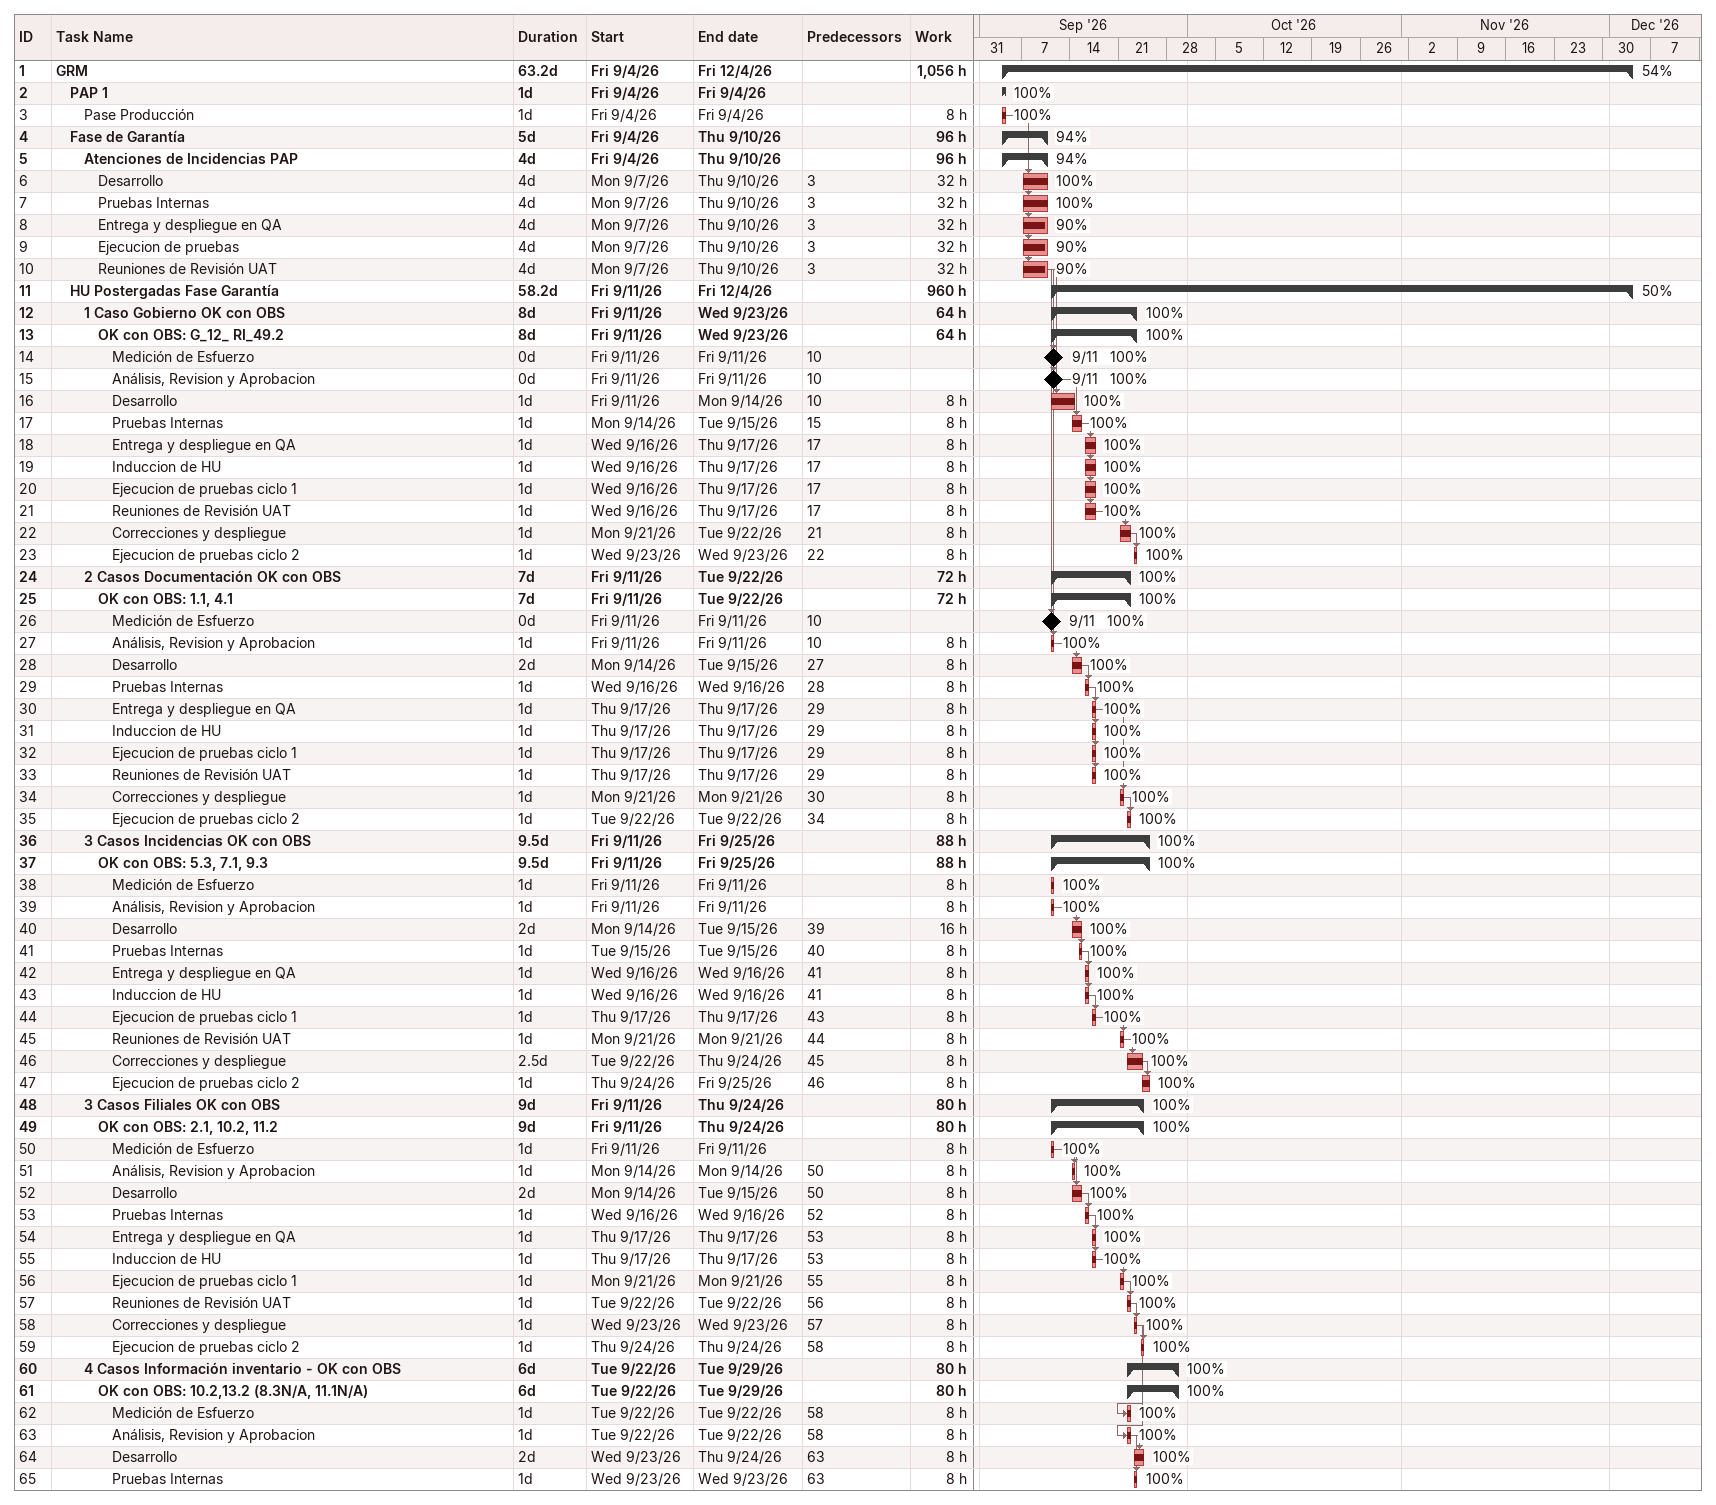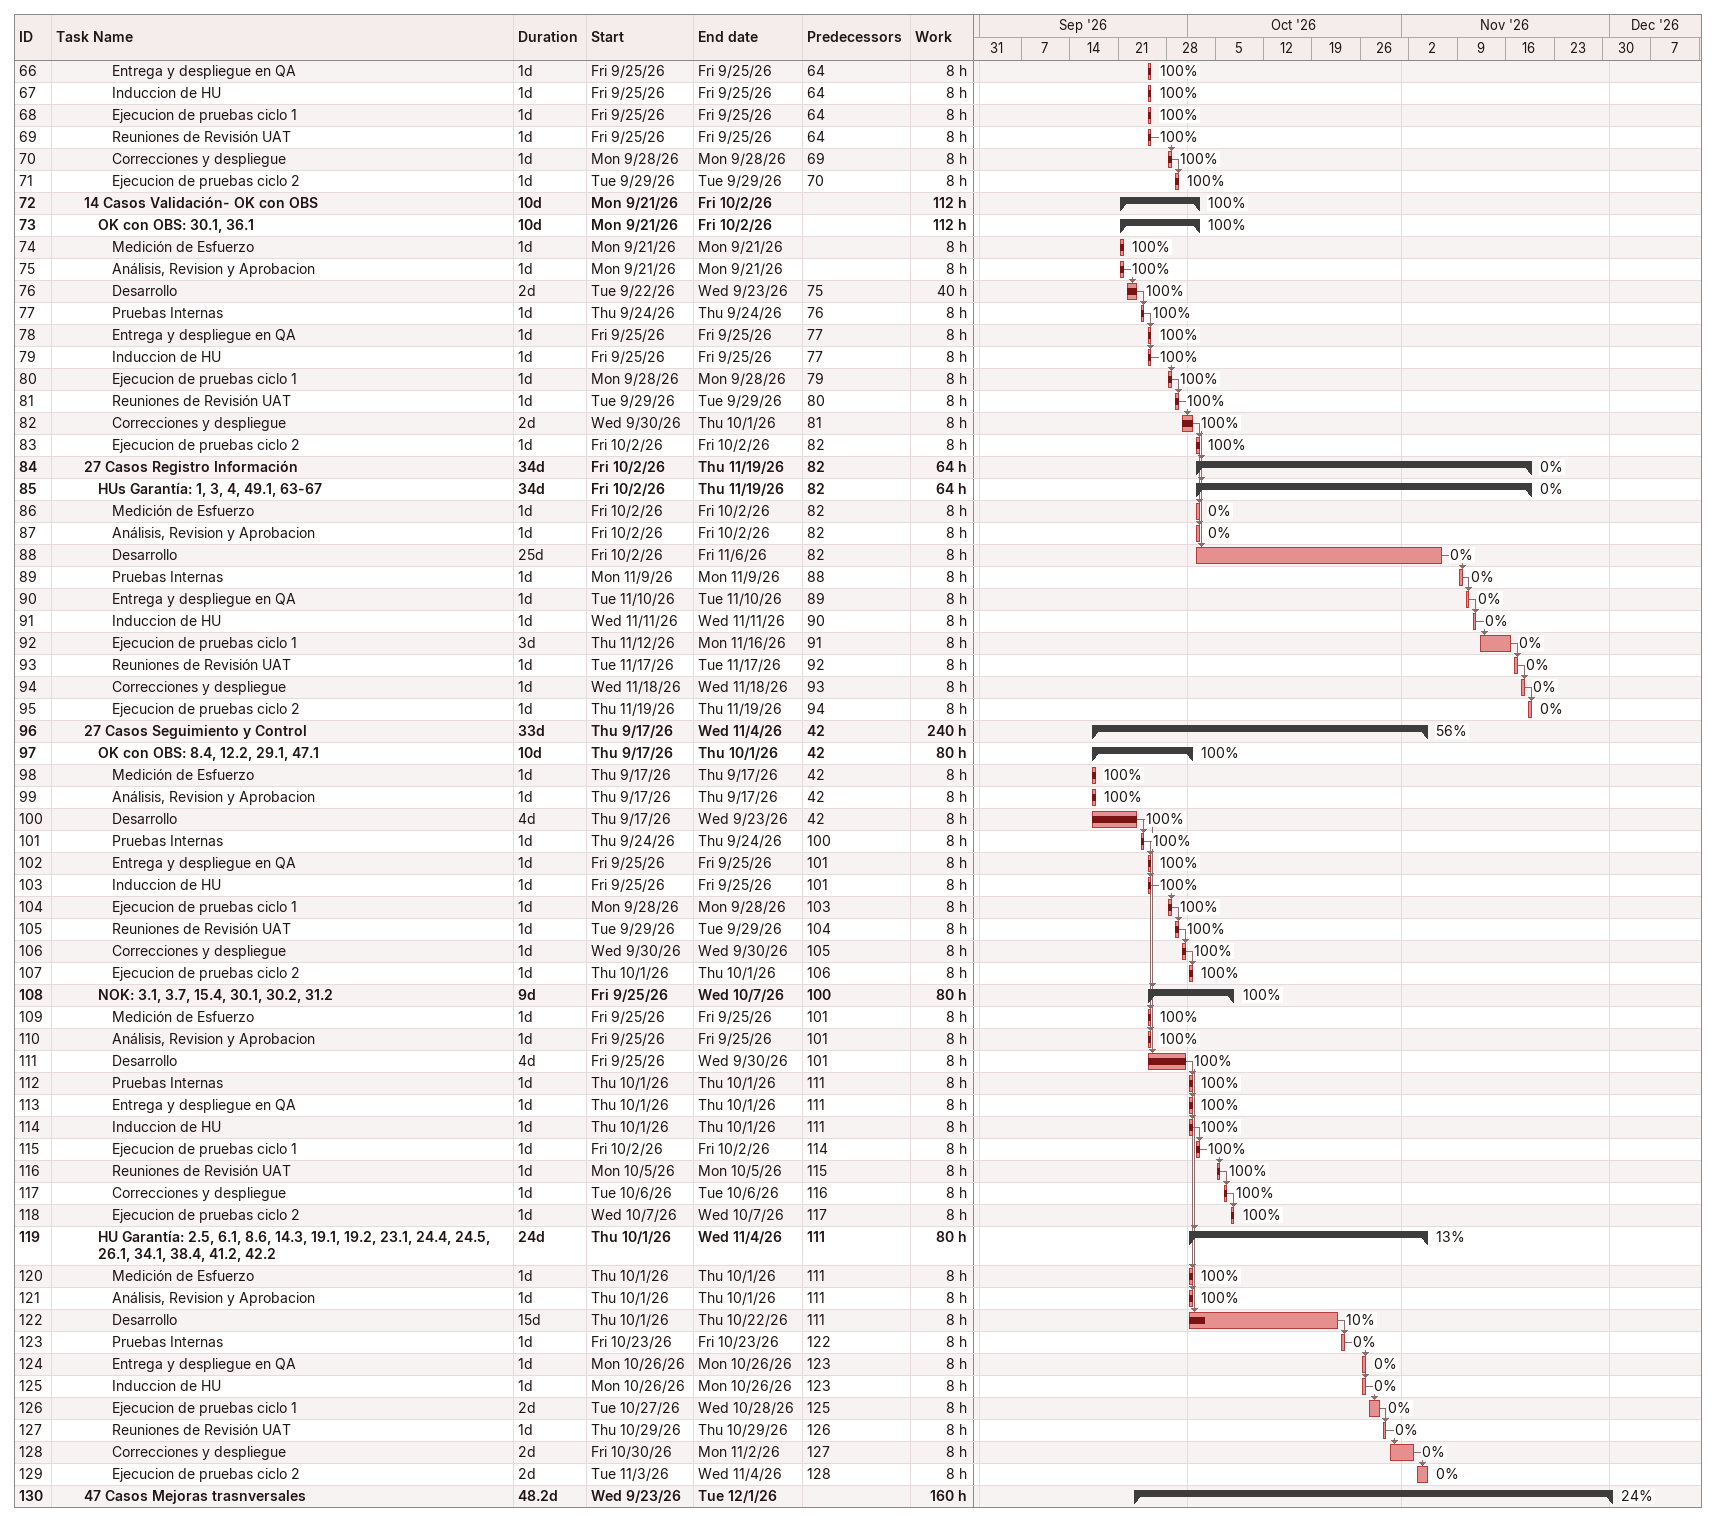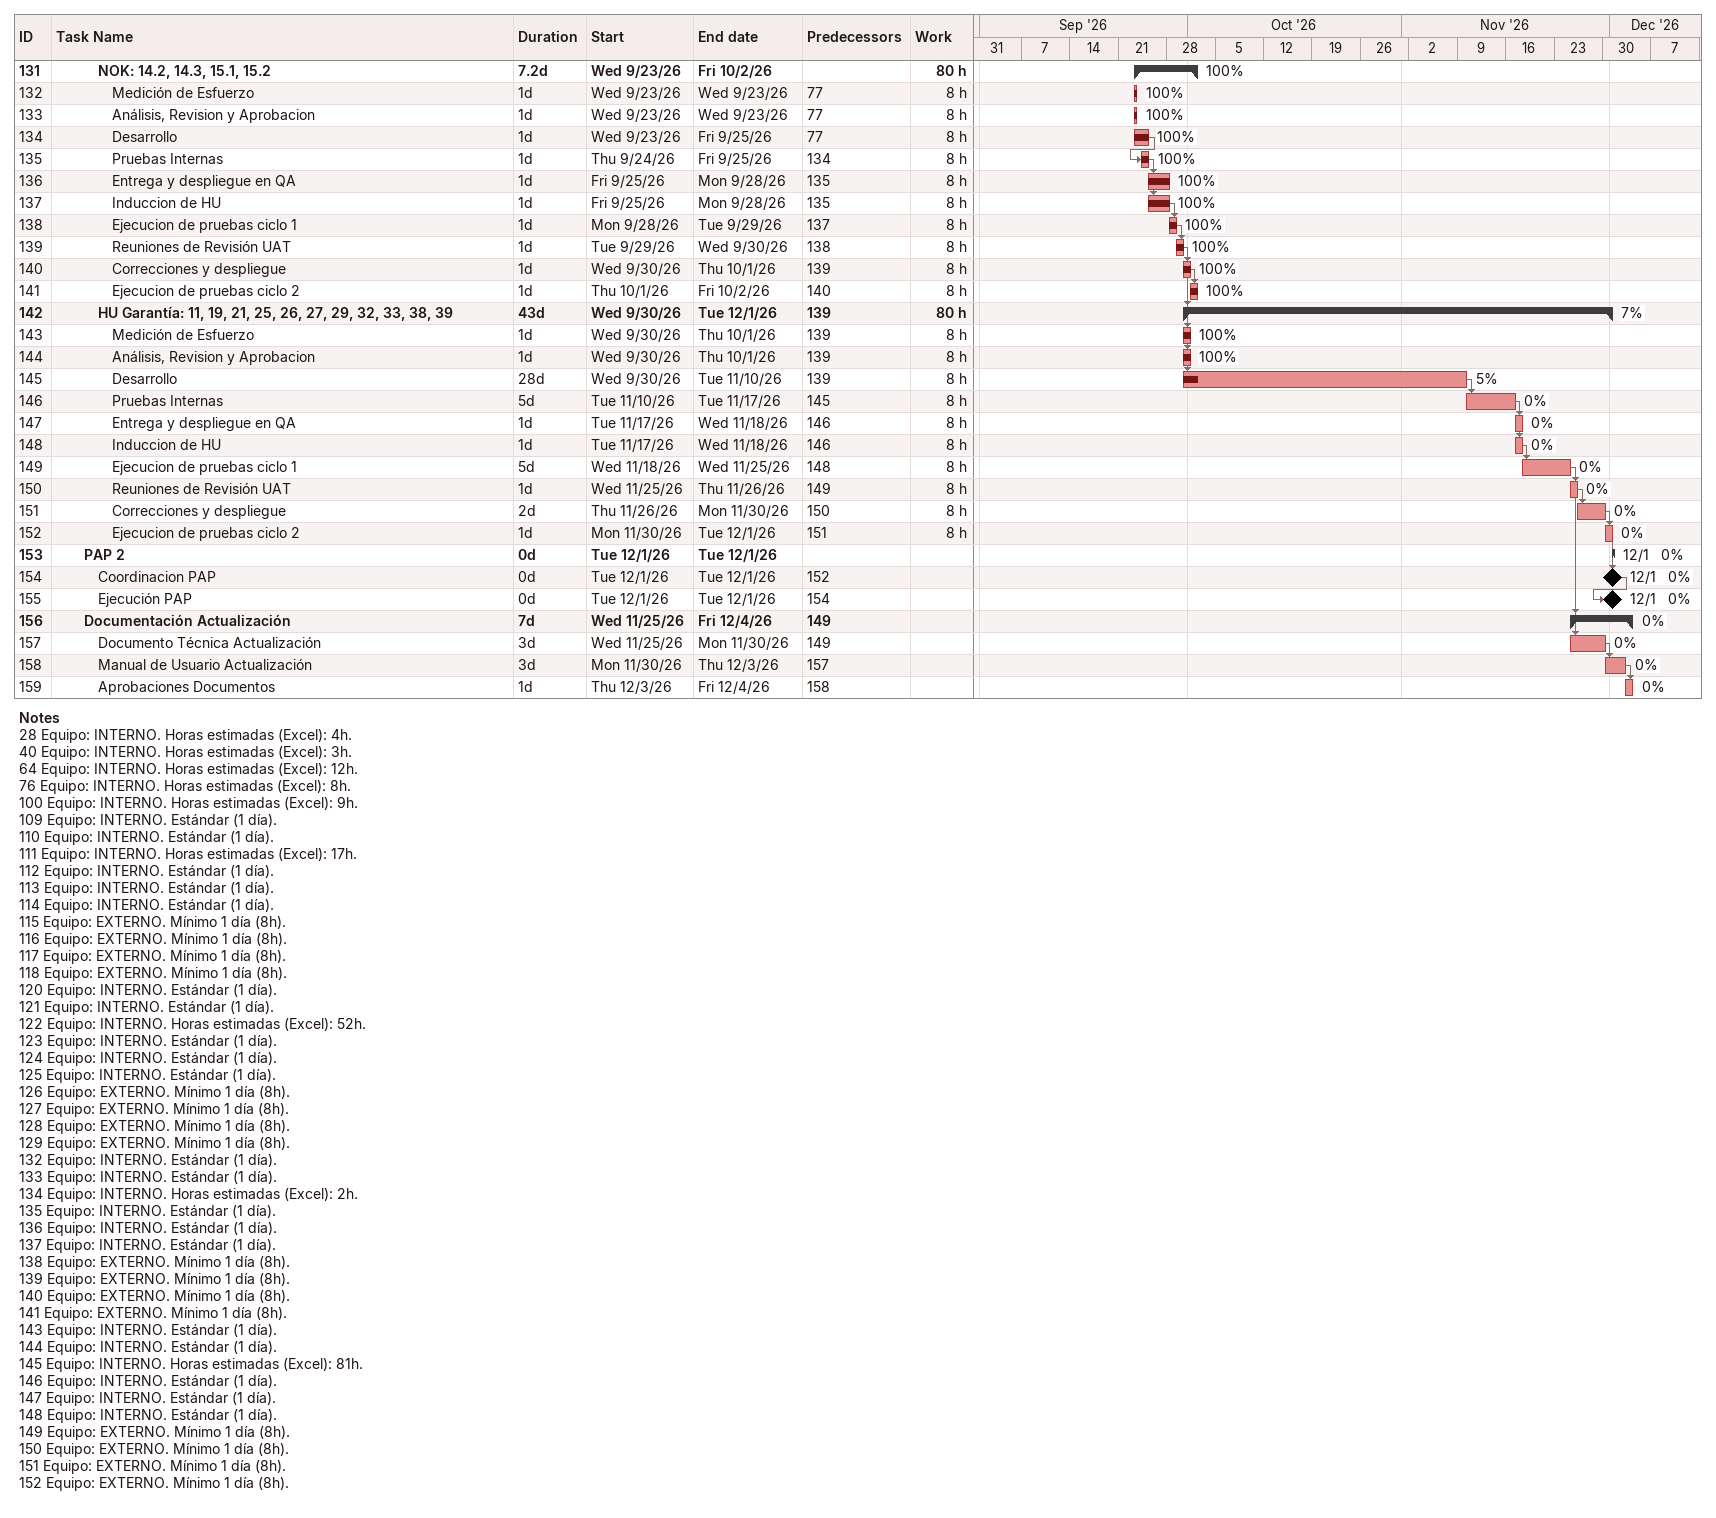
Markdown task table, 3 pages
| ID | Level | Task | Duration | Start | Finish | Predecessors | % complete | Work (h) |
|---|---|---|---|---|---|---|---|---|
| 1 | 1 | **GRM** | 63.2d | 2026-09-04 | 2026-12-04 |  | 54 | 1056 |
| 2 | 2 | **PAP 1** | 1d | 2026-09-04 | 2026-09-04 |  | 100 |  |
| 3 | 3 | Pase Producción | 1d | 2026-09-04 | 2026-09-04 |  | 100 | 8 |
| 4 | 2 | **Fase de Garantía** | 5d | 2026-09-04 | 2026-09-10 |  | 94 | 96 |
| 5 | 3 | **Atenciones de Incidencias PAP** | 4d | 2026-09-04 | 2026-09-10 |  | 94 | 96 |
| 6 | 4 | Desarrollo | 4d | 2026-09-07 | 2026-09-10 | 3 | 100 | 32 |
| 7 | 4 | Pruebas Internas | 4d | 2026-09-07 | 2026-09-10 | 3 | 100 | 32 |
| 8 | 4 | Entrega y despliegue en QA | 4d | 2026-09-07 | 2026-09-10 | 3 | 90 | 32 |
| 9 | 4 | Ejecucion de pruebas | 4d | 2026-09-07 | 2026-09-10 | 3 | 90 | 32 |
| 10 | 4 | Reuniones de Revisión UAT | 4d | 2026-09-07 | 2026-09-10 | 3 | 90 | 32 |
| 11 | 2 | **HU Postergadas Fase Garantía** | 58.2d | 2026-09-11 | 2026-12-04 |  | 50 | 960 |
| 12 | 3 | **1 Caso Gobierno OK con OBS** | 8d | 2026-09-11 | 2026-09-23 |  | 100 | 64 |
| 13 | 4 | **OK con OBS: G_12_ RI_49.2** | 8d | 2026-09-11 | 2026-09-23 |  | 100 | 64 |
| 14 | 5 | Medición de Esfuerzo | 0d | 2026-09-11 | 2026-09-11 | 10 | 100 |  |
| 15 | 5 | Análisis, Revision y Aprobacion | 0d | 2026-09-11 | 2026-09-11 | 10 | 100 |  |
| 16 | 5 | Desarrollo | 1d | 2026-09-11 | 2026-09-14 | 10 | 100 | 8 |
| 17 | 5 | Pruebas Internas | 1d | 2026-09-14 | 2026-09-15 | 15 | 100 | 8 |
| 18 | 5 | Entrega y despliegue en QA | 1d | 2026-09-16 | 2026-09-17 | 17 | 100 | 8 |
| 19 | 5 | Induccion de HU | 1d | 2026-09-16 | 2026-09-17 | 17 | 100 | 8 |
| 20 | 5 | Ejecucion de pruebas ciclo 1 | 1d | 2026-09-16 | 2026-09-17 | 17 | 100 | 8 |
| 21 | 5 | Reuniones de Revisión UAT | 1d | 2026-09-16 | 2026-09-17 | 17 | 100 | 8 |
| 22 | 5 | Correcciones y despliegue | 1d | 2026-09-21 | 2026-09-22 | 21 | 100 | 8 |
| 23 | 5 | Ejecucion de pruebas ciclo 2 | 1d | 2026-09-23 | 2026-09-23 | 22 | 100 | 8 |
| 24 | 3 | **2 Casos Documentación OK con OBS** | 7d | 2026-09-11 | 2026-09-22 |  | 100 | 72 |
| 25 | 4 | **OK con OBS: 1.1, 4.1** | 7d | 2026-09-11 | 2026-09-22 |  | 100 | 72 |
| 26 | 5 | Medición de Esfuerzo | 0d | 2026-09-11 | 2026-09-11 | 10 | 100 |  |
| 27 | 5 | Análisis, Revision y Aprobacion | 1d | 2026-09-11 | 2026-09-11 | 10 | 100 | 8 |
| 28 | 5 | Desarrollo | 2d | 2026-09-14 | 2026-09-15 | 27 | 100 | 8 |
| 29 | 5 | Pruebas Internas | 1d | 2026-09-16 | 2026-09-16 | 28 | 100 | 8 |
| 30 | 5 | Entrega y despliegue en QA | 1d | 2026-09-17 | 2026-09-17 | 29 | 100 | 8 |
| 31 | 5 | Induccion de HU | 1d | 2026-09-17 | 2026-09-17 | 29 | 100 | 8 |
| 32 | 5 | Ejecucion de pruebas ciclo 1 | 1d | 2026-09-17 | 2026-09-17 | 29 | 100 | 8 |
| 33 | 5 | Reuniones de Revisión UAT | 1d | 2026-09-17 | 2026-09-17 | 29 | 100 | 8 |
| 34 | 5 | Correcciones y despliegue | 1d | 2026-09-21 | 2026-09-21 | 30 | 100 | 8 |
| 35 | 5 | Ejecucion de pruebas ciclo 2 | 1d | 2026-09-22 | 2026-09-22 | 34 | 100 | 8 |
| 36 | 3 | **3 Casos Incidencias OK con OBS** | 9.5d | 2026-09-11 | 2026-09-25 |  | 100 | 88 |
| 37 | 4 | **OK con OBS: 5.3, 7.1, 9.3** | 9.5d | 2026-09-11 | 2026-09-25 |  | 100 | 88 |
| 38 | 5 | Medición de Esfuerzo | 1d | 2026-09-11 | 2026-09-11 |  | 100 | 8 |
| 39 | 5 | Análisis, Revision y Aprobacion | 1d | 2026-09-11 | 2026-09-11 |  | 100 | 8 |
| 40 | 5 | Desarrollo | 2d | 2026-09-14 | 2026-09-15 | 39 | 100 | 16 |
| 41 | 5 | Pruebas Internas | 1d | 2026-09-15 | 2026-09-15 | 40 | 100 | 8 |
| 42 | 5 | Entrega y despliegue en QA | 1d | 2026-09-16 | 2026-09-16 | 41 | 100 | 8 |
| 43 | 5 | Induccion de HU | 1d | 2026-09-16 | 2026-09-16 | 41 | 100 | 8 |
| 44 | 5 | Ejecucion de pruebas ciclo 1 | 1d | 2026-09-17 | 2026-09-17 | 43 | 100 | 8 |
| 45 | 5 | Reuniones de Revisión UAT | 1d | 2026-09-21 | 2026-09-21 | 44 | 100 | 8 |
| 46 | 5 | Correcciones y despliegue | 2.5d | 2026-09-22 | 2026-09-24 | 45 | 100 | 8 |
| 47 | 5 | Ejecucion de pruebas ciclo 2 | 1d | 2026-09-24 | 2026-09-25 | 46 | 100 | 8 |
| 48 | 3 | **3 Casos Filiales OK con OBS** | 9d | 2026-09-11 | 2026-09-24 |  | 100 | 80 |
| 49 | 4 | **OK con OBS: 2.1, 10.2, 11.2** | 9d | 2026-09-11 | 2026-09-24 |  | 100 | 80 |
| 50 | 5 | Medición de Esfuerzo | 1d | 2026-09-11 | 2026-09-11 |  | 100 | 8 |
| 51 | 5 | Análisis, Revision y Aprobacion | 1d | 2026-09-14 | 2026-09-14 | 50 | 100 | 8 |
| 52 | 5 | Desarrollo | 2d | 2026-09-14 | 2026-09-15 | 50 | 100 | 8 |
| 53 | 5 | Pruebas Internas | 1d | 2026-09-16 | 2026-09-16 | 52 | 100 | 8 |
| 54 | 5 | Entrega y despliegue en QA | 1d | 2026-09-17 | 2026-09-17 | 53 | 100 | 8 |
| 55 | 5 | Induccion de HU | 1d | 2026-09-17 | 2026-09-17 | 53 | 100 | 8 |
| 56 | 5 | Ejecucion de pruebas ciclo 1 | 1d | 2026-09-21 | 2026-09-21 | 55 | 100 | 8 |
| 57 | 5 | Reuniones de Revisión UAT | 1d | 2026-09-22 | 2026-09-22 | 56 | 100 | 8 |
| 58 | 5 | Correcciones y despliegue | 1d | 2026-09-23 | 2026-09-23 | 57 | 100 | 8 |
| 59 | 5 | Ejecucion de pruebas ciclo 2 | 1d | 2026-09-24 | 2026-09-24 | 58 | 100 | 8 |
| 60 | 3 | **4 Casos Información inventario - OK con OBS** | 6d | 2026-09-22 | 2026-09-29 |  | 100 | 80 |
| 61 | 4 | **OK con OBS: 10.2,13.2 (8.3N/A, 11.1N/A)** | 6d | 2026-09-22 | 2026-09-29 |  | 100 | 80 |
| 62 | 5 | Medición de Esfuerzo | 1d | 2026-09-22 | 2026-09-22 | 58 | 100 | 8 |
| 63 | 5 | Análisis, Revision y Aprobacion | 1d | 2026-09-22 | 2026-09-22 | 58 | 100 | 8 |
| 64 | 5 | Desarrollo | 2d | 2026-09-23 | 2026-09-24 | 63 | 100 | 8 |
| 65 | 5 | Pruebas Internas | 1d | 2026-09-23 | 2026-09-23 | 63 | 100 | 8 |
| 66 | 5 | Entrega y despliegue en QA | 1d | 2026-09-25 | 2026-09-25 | 64 | 100 | 8 |
| 67 | 5 | Induccion de HU | 1d | 2026-09-25 | 2026-09-25 | 64 | 100 | 8 |
| 68 | 5 | Ejecucion de pruebas ciclo 1 | 1d | 2026-09-25 | 2026-09-25 | 64 | 100 | 8 |
| 69 | 5 | Reuniones de Revisión UAT | 1d | 2026-09-25 | 2026-09-25 | 64 | 100 | 8 |
| 70 | 5 | Correcciones y despliegue | 1d | 2026-09-28 | 2026-09-28 | 69 | 100 | 8 |
| 71 | 5 | Ejecucion de pruebas ciclo 2 | 1d | 2026-09-29 | 2026-09-29 | 70 | 100 | 8 |
| 72 | 3 | **14 Casos Validación- OK con OBS** | 10d | 2026-09-21 | 2026-10-02 |  | 100 | 112 |
| 73 | 4 | **OK con OBS: 30.1, 36.1** | 10d | 2026-09-21 | 2026-10-02 |  | 100 | 112 |
| 74 | 5 | Medición de Esfuerzo | 1d | 2026-09-21 | 2026-09-21 |  | 100 | 8 |
| 75 | 5 | Análisis, Revision y Aprobacion | 1d | 2026-09-21 | 2026-09-21 |  | 100 | 8 |
| 76 | 5 | Desarrollo | 2d | 2026-09-22 | 2026-09-23 | 75 | 100 | 40 |
| 77 | 5 | Pruebas Internas | 1d | 2026-09-24 | 2026-09-24 | 76 | 100 | 8 |
| 78 | 5 | Entrega y despliegue en QA | 1d | 2026-09-25 | 2026-09-25 | 77 | 100 | 8 |
| 79 | 5 | Induccion de HU | 1d | 2026-09-25 | 2026-09-25 | 77 | 100 | 8 |
| 80 | 5 | Ejecucion de pruebas ciclo 1 | 1d | 2026-09-28 | 2026-09-28 | 79 | 100 | 8 |
| 81 | 5 | Reuniones de Revisión UAT | 1d | 2026-09-29 | 2026-09-29 | 80 | 100 | 8 |
| 82 | 5 | Correcciones y despliegue | 2d | 2026-09-30 | 2026-10-01 | 81 | 100 | 8 |
| 83 | 5 | Ejecucion de pruebas ciclo 2 | 1d | 2026-10-02 | 2026-10-02 | 82 | 100 | 8 |
| 84 | 3 | **27 Casos Registro Información** | 34d | 2026-10-02 | 2026-11-19 | 82 | 0 | 64 |
| 85 | 4 | **HUs Garantía: 1, 3, 4, 49.1, 63-67** | 34d | 2026-10-02 | 2026-11-19 | 82 | 0 | 64 |
| 86 | 5 | Medición de Esfuerzo | 1d | 2026-10-02 | 2026-10-02 | 82 | 0 | 8 |
| 87 | 5 | Análisis, Revision y Aprobacion | 1d | 2026-10-02 | 2026-10-02 | 82 | 0 | 8 |
| 88 | 5 | Desarrollo | 25d | 2026-10-02 | 2026-11-06 | 82 | 0 | 8 |
| 89 | 5 | Pruebas Internas | 1d | 2026-11-09 | 2026-11-09 | 88 | 0 | 8 |
| 90 | 5 | Entrega y despliegue en QA | 1d | 2026-11-10 | 2026-11-10 | 89 | 0 | 8 |
| 91 | 5 | Induccion de HU | 1d | 2026-11-11 | 2026-11-11 | 90 | 0 | 8 |
| 92 | 5 | Ejecucion de pruebas ciclo 1 | 3d | 2026-11-12 | 2026-11-16 | 91 | 0 | 8 |
| 93 | 5 | Reuniones de Revisión UAT | 1d | 2026-11-17 | 2026-11-17 | 92 | 0 | 8 |
| 94 | 5 | Correcciones y despliegue | 1d | 2026-11-18 | 2026-11-18 | 93 | 0 | 8 |
| 95 | 5 | Ejecucion de pruebas ciclo 2 | 1d | 2026-11-19 | 2026-11-19 | 94 | 0 | 8 |
| 96 | 3 | **27 Casos Seguimiento y Control** | 33d | 2026-09-17 | 2026-11-04 | 42 | 56 | 240 |
| 97 | 4 | **OK con OBS: 8.4, 12.2, 29.1, 47.1** | 10d | 2026-09-17 | 2026-10-01 | 42 | 100 | 80 |
| 98 | 5 | Medición de Esfuerzo | 1d | 2026-09-17 | 2026-09-17 | 42 | 100 | 8 |
| 99 | 5 | Análisis, Revision y Aprobacion | 1d | 2026-09-17 | 2026-09-17 | 42 | 100 | 8 |
| 100 | 5 | Desarrollo | 4d | 2026-09-17 | 2026-09-23 | 42 | 100 | 8 |
| 101 | 5 | Pruebas Internas | 1d | 2026-09-24 | 2026-09-24 | 100 | 100 | 8 |
| 102 | 5 | Entrega y despliegue en QA | 1d | 2026-09-25 | 2026-09-25 | 101 | 100 | 8 |
| 103 | 5 | Induccion de HU | 1d | 2026-09-25 | 2026-09-25 | 101 | 100 | 8 |
| 104 | 5 | Ejecucion de pruebas ciclo 1 | 1d | 2026-09-28 | 2026-09-28 | 103 | 100 | 8 |
| 105 | 5 | Reuniones de Revisión UAT | 1d | 2026-09-29 | 2026-09-29 | 104 | 100 | 8 |
| 106 | 5 | Correcciones y despliegue | 1d | 2026-09-30 | 2026-09-30 | 105 | 100 | 8 |
| 107 | 5 | Ejecucion de pruebas ciclo 2 | 1d | 2026-10-01 | 2026-10-01 | 106 | 100 | 8 |
| 108 | 4 | **NOK: 3.1, 3.7, 15.4, 30.1, 30.2, 31.2** | 9d | 2026-09-25 | 2026-10-07 | 100 | 100 | 80 |
| 109 | 5 | Medición de Esfuerzo | 1d | 2026-09-25 | 2026-09-25 | 101 | 100 | 8 |
| 110 | 5 | Análisis, Revision y Aprobacion | 1d | 2026-09-25 | 2026-09-25 | 101 | 100 | 8 |
| 111 | 5 | Desarrollo | 4d | 2026-09-25 | 2026-09-30 | 101 | 100 | 8 |
| 112 | 5 | Pruebas Internas | 1d | 2026-10-01 | 2026-10-01 | 111 | 100 | 8 |
| 113 | 5 | Entrega y despliegue en QA | 1d | 2026-10-01 | 2026-10-01 | 111 | 100 | 8 |
| 114 | 5 | Induccion de HU | 1d | 2026-10-01 | 2026-10-01 | 111 | 100 | 8 |
| 115 | 5 | Ejecucion de pruebas ciclo 1 | 1d | 2026-10-02 | 2026-10-02 | 114 | 100 | 8 |
| 116 | 5 | Reuniones de Revisión UAT | 1d | 2026-10-05 | 2026-10-05 | 115 | 100 | 8 |
| 117 | 5 | Correcciones y despliegue | 1d | 2026-10-06 | 2026-10-06 | 116 | 100 | 8 |
| 118 | 5 | Ejecucion de pruebas ciclo 2 | 1d | 2026-10-07 | 2026-10-07 | 117 | 100 | 8 |
| 119 | 4 | **HU Garantía: 2.5, 6.1, 8.6, 14.3, 19.1, 19.2, 23.1, 24.4, 24.5, 26.1, 34.1, 38.4, 41.2, 42.2** | 24d | 2026-10-01 | 2026-11-04 | 111 | 13 | 80 |
| 120 | 5 | Medición de Esfuerzo | 1d | 2026-10-01 | 2026-10-01 | 111 | 100 | 8 |
| 121 | 5 | Análisis, Revision y Aprobacion | 1d | 2026-10-01 | 2026-10-01 | 111 | 100 | 8 |
| 122 | 5 | Desarrollo | 15d | 2026-10-01 | 2026-10-22 | 111 | 10 | 8 |
| 123 | 5 | Pruebas Internas | 1d | 2026-10-23 | 2026-10-23 | 122 | 0 | 8 |
| 124 | 5 | Entrega y despliegue en QA | 1d | 2026-10-26 | 2026-10-26 | 123 | 0 | 8 |
| 125 | 5 | Induccion de HU | 1d | 2026-10-26 | 2026-10-26 | 123 | 0 | 8 |
| 126 | 5 | Ejecucion de pruebas ciclo 1 | 2d | 2026-10-27 | 2026-10-28 | 125 | 0 | 8 |
| 127 | 5 | Reuniones de Revisión UAT | 1d | 2026-10-29 | 2026-10-29 | 126 | 0 | 8 |
| 128 | 5 | Correcciones y despliegue | 2d | 2026-10-30 | 2026-11-02 | 127 | 0 | 8 |
| 129 | 5 | Ejecucion de pruebas ciclo 2 | 2d | 2026-11-03 | 2026-11-04 | 128 | 0 | 8 |
| 130 | 3 | **47 Casos Mejoras trasnversales** | 48.2d | 2026-09-23 | 2026-12-01 |  | 24 | 160 |
| 131 | 4 | **NOK: 14.2, 14.3, 15.1, 15.2** | 7.2d | 2026-09-23 | 2026-10-02 |  | 100 | 80 |
| 132 | 5 | Medición de Esfuerzo | 1d | 2026-09-23 | 2026-09-23 | 77 | 100 | 8 |
| 133 | 5 | Análisis, Revision y Aprobacion | 1d | 2026-09-23 | 2026-09-23 | 77 | 100 | 8 |
| 134 | 5 | Desarrollo | 1d | 2026-09-23 | 2026-09-25 | 77 | 100 | 8 |
| 135 | 5 | Pruebas Internas | 1d | 2026-09-24 | 2026-09-25 | 134 | 100 | 8 |
| 136 | 5 | Entrega y despliegue en QA | 1d | 2026-09-25 | 2026-09-28 | 135 | 100 | 8 |
| 137 | 5 | Induccion de HU | 1d | 2026-09-25 | 2026-09-28 | 135 | 100 | 8 |
| 138 | 5 | Ejecucion de pruebas ciclo 1 | 1d | 2026-09-28 | 2026-09-29 | 137 | 100 | 8 |
| 139 | 5 | Reuniones de Revisión UAT | 1d | 2026-09-29 | 2026-09-30 | 138 | 100 | 8 |
| 140 | 5 | Correcciones y despliegue | 1d | 2026-09-30 | 2026-10-01 | 139 | 100 | 8 |
| 141 | 5 | Ejecucion de pruebas ciclo 2 | 1d | 2026-10-01 | 2026-10-02 | 140 | 100 | 8 |
| 142 | 4 | **HU Garantía: 11, 19, 21, 25, 26, 27, 29, 32, 33, 38, 39** | 43d | 2026-09-30 | 2026-12-01 | 139 | 7 | 80 |
| 143 | 5 | Medición de Esfuerzo | 1d | 2026-09-30 | 2026-10-01 | 139 | 100 | 8 |
| 144 | 5 | Análisis, Revision y Aprobacion | 1d | 2026-09-30 | 2026-10-01 | 139 | 100 | 8 |
| 145 | 5 | Desarrollo | 28d | 2026-09-30 | 2026-11-10 | 139 | 5 | 8 |
| 146 | 5 | Pruebas Internas | 5d | 2026-11-10 | 2026-11-17 | 145 | 0 | 8 |
| 147 | 5 | Entrega y despliegue en QA | 1d | 2026-11-17 | 2026-11-18 | 146 | 0 | 8 |
| 148 | 5 | Induccion de HU | 1d | 2026-11-17 | 2026-11-18 | 146 | 0 | 8 |
| 149 | 5 | Ejecucion de pruebas ciclo 1 | 5d | 2026-11-18 | 2026-11-25 | 148 | 0 | 8 |
| 150 | 5 | Reuniones de Revisión UAT | 1d | 2026-11-25 | 2026-11-26 | 149 | 0 | 8 |
| 151 | 5 | Correcciones y despliegue | 2d | 2026-11-26 | 2026-11-30 | 150 | 0 | 8 |
| 152 | 5 | Ejecucion de pruebas ciclo 2 | 1d | 2026-11-30 | 2026-12-01 | 151 | 0 | 8 |
| 153 | 3 | **PAP 2** | 0d | 2026-12-01 | 2026-12-01 |  | 0 |  |
| 154 | 4 | Coordinacion PAP | 0d | 2026-12-01 | 2026-12-01 | 152 | 0 |  |
| 155 | 4 | Ejecución PAP | 0d | 2026-12-01 | 2026-12-01 | 154 | 0 |  |
| 156 | 3 | **Documentación Actualización** | 7d | 2026-11-25 | 2026-12-04 | 149 | 0 |  |
| 157 | 4 | Documento Técnica Actualización | 3d | 2026-11-25 | 2026-11-30 | 149 | 0 |  |
| 158 | 4 | Manual de Usuario Actualización | 3d | 2026-11-30 | 2026-12-03 | 157 | 0 |  |
| 159 | 4 | Aprobaciones Documentos | 1d | 2026-12-03 | 2026-12-04 | 158 | 0 |  |

Notes
- 28: Equipo: INTERNO. Horas estimadas (Excel): 4h.
- 40: Equipo: INTERNO. Horas estimadas (Excel): 3h.
- 64: Equipo: INTERNO. Horas estimadas (Excel): 12h.
- 76: Equipo: INTERNO. Horas estimadas (Excel): 8h.
- 100: Equipo: INTERNO. Horas estimadas (Excel): 9h.
- 109: Equipo: INTERNO. Estándar (1 día).
- 110: Equipo: INTERNO. Estándar (1 día).
- 111: Equipo: INTERNO. Horas estimadas (Excel): 17h.
- 112: Equipo: INTERNO. Estándar (1 día).
- 113: Equipo: INTERNO. Estándar (1 día).
- 114: Equipo: INTERNO. Estándar (1 día).
- 115: Equipo: EXTERNO. Mínimo 1 día (8h).
- 116: Equipo: EXTERNO. Mínimo 1 día (8h).
- 117: Equipo: EXTERNO. Mínimo 1 día (8h).
- 118: Equipo: EXTERNO. Mínimo 1 día (8h).
- 120: Equipo: INTERNO. Estándar (1 día).
- 121: Equipo: INTERNO. Estándar (1 día).
- 122: Equipo: INTERNO. Horas estimadas (Excel): 52h.
- 123: Equipo: INTERNO. Estándar (1 día).
- 124: Equipo: INTERNO. Estándar (1 día).
- 125: Equipo: INTERNO. Estándar (1 día).
- 126: Equipo: EXTERNO. Mínimo 1 día (8h).
- 127: Equipo: EXTERNO. Mínimo 1 día (8h).
- 128: Equipo: EXTERNO. Mínimo 1 día (8h).
- 129: Equipo: EXTERNO. Mínimo 1 día (8h).
- 132: Equipo: INTERNO. Estándar (1 día).
- 133: Equipo: INTERNO. Estándar (1 día).
- 134: Equipo: INTERNO. Horas estimadas (Excel): 2h.
- 135: Equipo: INTERNO. Estándar (1 día).
- 136: Equipo: INTERNO. Estándar (1 día).
- 137: Equipo: INTERNO. Estándar (1 día).
- 138: Equipo: EXTERNO. Mínimo 1 día (8h).
- 139: Equipo: EXTERNO. Mínimo 1 día (8h).
- 140: Equipo: EXTERNO. Mínimo 1 día (8h).
- 141: Equipo: EXTERNO. Mínimo 1 día (8h).
- 143: Equipo: INTERNO. Estándar (1 día).
- 144: Equipo: INTERNO. Estándar (1 día).
- 145: Equipo: INTERNO. Horas estimadas (Excel): 81h.
- 146: Equipo: INTERNO. Estándar (1 día).
- 147: Equipo: INTERNO. Estándar (1 día).
- 148: Equipo: INTERNO. Estándar (1 día).
- 149: Equipo: EXTERNO. Mínimo 1 día (8h).
- 150: Equipo: EXTERNO. Mínimo 1 día (8h).
- 151: Equipo: EXTERNO. Mínimo 1 día (8h).
- 152: Equipo: EXTERNO. Mínimo 1 día (8h).
